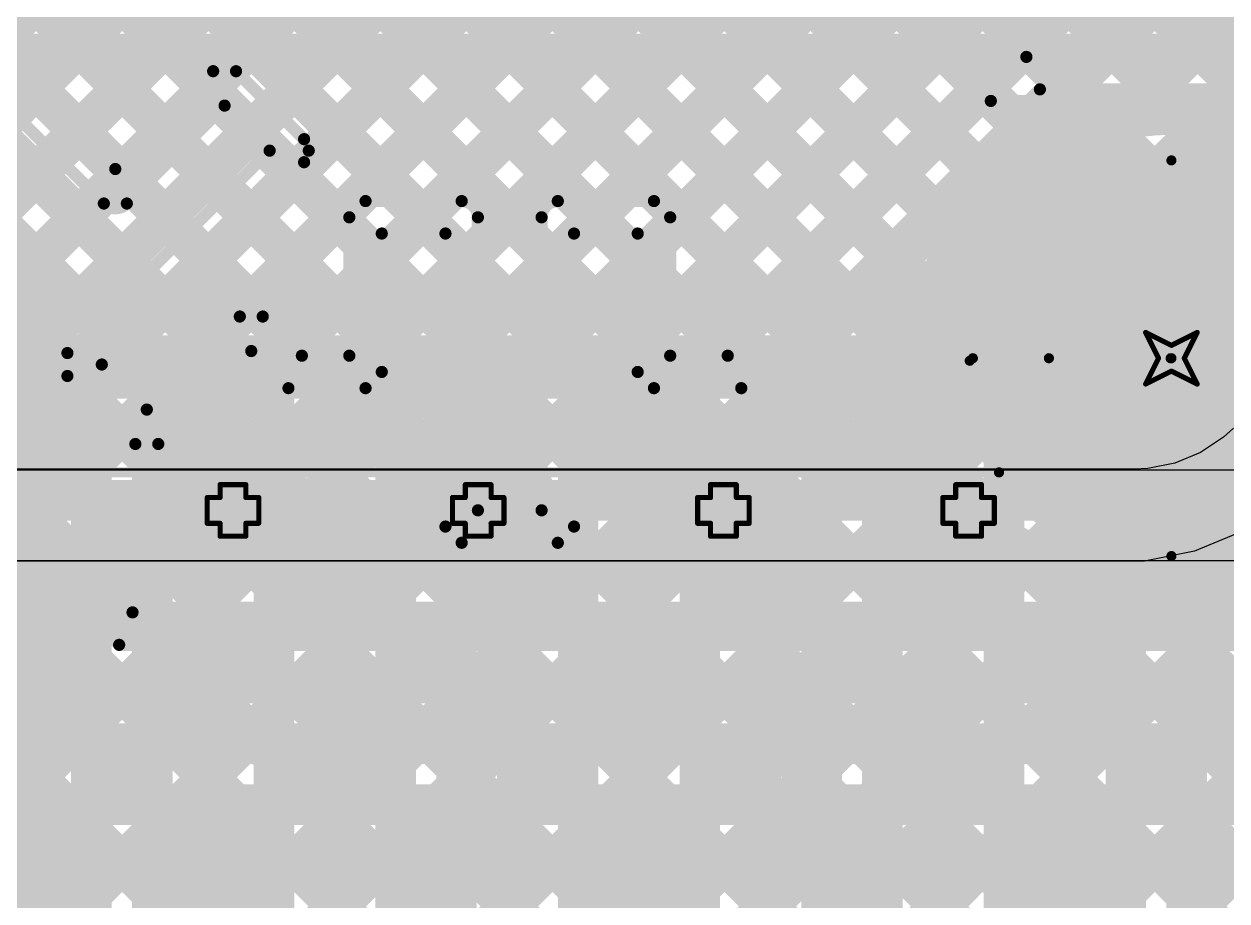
# Model space of a CAD drawing. Header units: millimetres. Extents: x 13 to 259, y -2 to 326.
# Drawn here: x 112.74 to 124.6, y 73.45 to 82.09 of the extents above; entities that cross this region are included whole.
import ezdxf

# ---------------------------------------------------------------- set-up
doc = ezdxf.new("R2010")
doc.units = ezdxf.units.MM
for name, color, linetype in [('BottomLayer', 5, 'Continuous'), ('BottomSolder', 6, 'Continuous'), ('ConnectLayer', 7, 'Continuous'), ('DrillDrawing', 1, 'Continuous'), ('Mechanical34', 56, 'Continuous'), ('MidLayer1', 16, 'Continuous'), ('MidLayer2', 76, 'Continuous'), ('MidLayer3', 90, 'Continuous'), ('MidLayer4', 156, 'Continuous'), ('MidLayer5', 130, 'Continuous'), ('MidLayer6', 216, 'Continuous'), ('MultiLayer', 9, 'Continuous'), ('TopLayer', 1, 'Continuous'), ('TopSolder', 216, 'Continuous')]:
    doc.layers.add(name, color=color, linetype=linetype)

# ---------------------------------------------------------------- blocks, each defined once
blk = doc.blocks.new('MTG240_400_158')
at = {"layer": 'BottomLayer', "const_width": 2}
blk.add_lwpolyline([(-0.95, 0, 1), (1.05, 0, 1)], format="xyb", close=True, dxfattribs=at)
at = {"layer": 'BottomSolder', "const_width": 2.102}
blk.add_lwpolyline([(-1.001, 0, 1), (1.101, 0, 1)], format="xyb", close=True, dxfattribs=at)
at = {"layer": 'MidLayer1', "const_width": 2}
blk.add_lwpolyline([(-0.95, 0, 1), (1.05, 0, 1)], format="xyb", close=True, dxfattribs=at)
at = {"layer": 'MidLayer2', "const_width": 2}
blk.add_lwpolyline([(-0.95, 0, 1), (1.05, 0, 1)], format="xyb", close=True, dxfattribs=at)
at = {"layer": 'MidLayer3', "const_width": 2}
blk.add_lwpolyline([(-0.95, 0, 1), (1.05, 0, 1)], format="xyb", close=True, dxfattribs=at)
at = {"layer": 'MidLayer4', "const_width": 2}
blk.add_lwpolyline([(-0.95, 0, 1), (1.05, 0, 1)], format="xyb", close=True, dxfattribs=at)
at = {"layer": 'MidLayer5', "const_width": 2}
blk.add_lwpolyline([(-0.95, 0, 1), (1.05, 0, 1)], format="xyb", close=True, dxfattribs=at)
at = {"layer": 'MidLayer6', "const_width": 2}
blk.add_lwpolyline([(-0.95, 0, 1), (1.05, 0, 1)], format="xyb", close=True, dxfattribs=at)
at = {"layer": 'MultiLayer', "const_width": 2}
blk.add_lwpolyline([(-0.95, 0, 1), (1.05, 0, 1)], format="xyb", close=True, dxfattribs=at)
at = {"layer": 'TopLayer', "const_width": 2}
blk.add_lwpolyline([(-0.95, 0, 1), (1.05, 0, 1)], format="xyb", close=True, dxfattribs=at)
at = {"layer": 'TopSolder', "const_width": 2.102}
blk.add_lwpolyline([(-1.001, 0, 1), (1.101, 0, 1)], format="xyb", close=True, dxfattribs=at)

msp = doc.modelspace()

# ---------------------------------------------------------------- linework, layer by layer
at = {"layer": 'BottomLayer', "const_width": 0.25}
for points in [[(114.671, 77.3, 1), (114.921, 77.3, 1)], [(117.089, 77.3, 1), (117.339, 77.3, 1)], [(119.507, 77.3, 1), (119.757, 77.3, 1)], [(121.925, 77.3, 1), (122.175, 77.3, 1)]]:
    msp.add_lwpolyline(points, format="xyb", close=True, dxfattribs=at)
at = {"layer": 'BottomSolder', "const_width": 0.352}
for points in [[(114.62, 77.3, 1), (114.971, 77.3, 1)], [(117.038, 77.3, 1), (117.39, 77.3, 1)], [(119.456, 77.3, 1), (119.808, 77.3, 1)], [(121.874, 77.3, 1), (122.226, 77.3, 1)]]:
    msp.add_lwpolyline(points, format="xyb", close=True, dxfattribs=at)
at = {"layer": 'ConnectLayer'}
for p, q in [((101.875, 77.7), (125.181, 77.7)), ((124.738, 77.089), (124.276, 76.898)), ((124.276, 76.898), (123.785, 76.8)), ((123.785, 76.8), (101.875, 76.8))]:
    msp.add_line(p, q, dxfattribs=at)
at = {"layer": 'ConnectLayer', "const_width": 0.4}
for points in [[(101.934, 102.561), (123.386, 81.109)], [(101.934, 102.561), (123.386, 81.109)], [(101.554, 102.092), (122.796, 80.85)], [(101.554, 102.092), (122.796, 80.85)], [(110.114, 77.869), (132.063, 99.819)], [(110.114, 77.869), (132.063, 99.819)], [(103.93, 98.868), (122.325, 80.473)], [(103.93, 98.868), (122.325, 80.473)], [(112.967, 77.329), (131.802, 96.164)], [(112.967, 77.329), (131.802, 96.164)], [(110.953, 96.088), (133.338, 73.702)], [(110.953, 96.088), (133.338, 73.702)], [(108.082, 77.535), (126.335, 95.788)], [(108.082, 77.535), (126.335, 95.788)], [(102.639, 71.243), (126.456, 95.061)], [(102.639, 71.243), (126.456, 95.061)], [(106.815, 95.135), (121.961, 79.988)], [(106.815, 95.135), (121.961, 79.988)], [(101.822, 95.037), (119.179, 77.679)], [(101.822, 95.037), (119.179, 77.679)], [(103.608, 94.947), (121.526, 77.03)], [(103.608, 94.947), (121.526, 77.03)], [(101.185, 94.825), (124.005, 72.005)], [(101.185, 94.825), (124.005, 72.005)], [(103.096, 94.61), (119.865, 77.842)], [(103.096, 94.61), (119.865, 77.842)], [(104.763, 94.641), (121.661, 77.743)], [(104.763, 94.641), (121.661, 77.743)], [(102.069, 93.093), (117.274, 77.887)], [(102.069, 93.093), (117.274, 77.887)], [(108.372, 92.729), (121.719, 79.382)], [(108.372, 92.729), (121.719, 79.382)], [(107.889, 92.363), (121.656, 78.597)], [(107.889, 92.363), (121.656, 78.597)], [(102.196, 92.117), (116.708, 77.604)], [(102.196, 92.117), (116.708, 77.604)], [(117.614, 77.733), (132.076, 92.195)], [(117.614, 77.733), (132.076, 92.195)], [(110.532, 77.44), (125.066, 91.974)], [(110.532, 77.44), (125.066, 91.974)], [(102.038, 91.426), (121.58, 71.885)], [(102.038, 91.426), (121.58, 71.885)], [(101.737, 90.878), (114.729, 77.886)], [(101.737, 90.878), (114.729, 77.886)], [(101.325, 90.443), (114.248, 77.519)], [(101.325, 90.443), (114.248, 77.519)], [(100.802, 90.116), (119.204, 71.714)], [(100.802, 90.116), (119.204, 71.714)], [(108.479, 71.993), (125.012, 88.525)], [(108.479, 71.993), (125.012, 88.525)], [(115.125, 77.79), (125.457, 88.122)], [(115.125, 77.79), (125.457, 88.122)], [(98.187, 87.64), (113.139, 72.689)], [(98.187, 87.64), (113.139, 72.689)], [(103.585, 69.644), (121.192, 87.251)], [(103.585, 69.644), (121.192, 87.251)], [(113.306, 79.365), (121.192, 87.251)], [(115.003, 79.365), (122.698, 87.06)], [(115.852, 79.365), (123.547, 87.06)], [(116.7, 79.365), (124.395, 87.06)], [(112.625, 77.836), (121.752, 86.962)], [(112.625, 77.836), (121.752, 86.962)], [(114.155, 79.365), (121.752, 86.962)], [(101.57, 86.803), (116.888, 71.485)], [(101.57, 86.803), (116.888, 71.485)], [(106.666, 85.95), (113.251, 79.365)], [(107.514, 85.95), (114.099, 79.365)], [(108.363, 85.95), (114.948, 79.365)], [(109.211, 85.95), (115.796, 79.365)], [(109.912, 79.365), (116.497, 85.95)], [(110.06, 85.95), (116.645, 79.365)], [(110.761, 79.365), (117.346, 85.95)], [(110.908, 85.95), (117.493, 79.365)], [(111.609, 79.365), (118.194, 85.95)], [(111.757, 85.95), (118.342, 79.365)], [(112.458, 79.365), (119.043, 85.95)], [(112.605, 85.95), (119.19, 79.365)], [(113.454, 85.95), (120.039, 79.365)], [(114.302, 85.95), (120.887, 79.365)], [(115.151, 85.95), (121.719, 79.382)], [(115.999, 85.95), (121.961, 79.988)], [(116.848, 85.95), (122.325, 80.473)], [(117.696, 85.95), (122.796, 80.85)], [(118.545, 85.95), (123.386, 81.109)], [(117.71, 76.98), (125.148, 84.418)], [(117.71, 76.98), (125.148, 84.418)], [(119.434, 77.856), (125.937, 84.359)], [(119.434, 77.856), (125.937, 84.359)], [(115.376, 77.192), (121.913, 83.729)], [(115.376, 77.192), (121.913, 83.729)], [(117.549, 79.365), (121.913, 83.729)], [(120.341, 71.127), (132.928, 83.713)], [(120.341, 71.127), (132.928, 83.713)], [(122.967, 83.225), (125.413, 80.779)], [(122.967, 83.225), (125.413, 80.779)], [(108.285, 69.253), (122.115, 83.083)], [(108.285, 69.253), (122.115, 83.083)], [(118.397, 79.365), (122.115, 83.083)], [(119.246, 79.365), (122.891, 83.01)], [(120.094, 79.365), (123.739, 83.01)], [(120.943, 79.365), (124.588, 83.01)], [(122.375, 82.969), (124.142, 81.201)], [(122.375, 82.969), (124.142, 81.201)], [(122.375, 82.969), (124.142, 81.201)], [(123.182, 83.01), (125.413, 80.779)], [(124.031, 83.01), (127.676, 79.365)], [(123.584, 81.157), (124.986, 82.56)], [(123.584, 81.157), (124.986, 82.56)], [(123.584, 81.157), (124.986, 82.56)], [(124.445, 81.17), (125.336, 82.061)], [(124.445, 81.17), (125.336, 82.061)], [(124.445, 81.17), (125.336, 82.061)], [(97.83, 81.8), (125.241, 81.8)], [(99.636, 68.24), (113.196, 81.8)], [(100.484, 68.24), (114.044, 81.8)], [(101.333, 68.24), (114.893, 81.8)], [(102.181, 68.24), (115.741, 81.8)], [(103.03, 68.24), (116.59, 81.8)], [(103.878, 68.24), (117.438, 81.8)], [(104.027, 81.8), (117.587, 68.24)], [(104.727, 68.24), (118.287, 81.8)], [(104.876, 81.8), (118.436, 68.24)], [(105.575, 68.24), (119.135, 81.8)], [(105.724, 81.8), (119.284, 68.24)], [(106.424, 68.24), (119.984, 81.8)], [(106.573, 81.8), (120.133, 68.24)], [(107.272, 68.24), (120.832, 81.8)], [(107.421, 81.8), (120.981, 68.24)], [(108.121, 68.24), (121.681, 81.8)], [(108.27, 81.8), (121.83, 68.24)], [(108.969, 68.24), (122.529, 81.8)], [(109.119, 81.8), (122.679, 68.24)], [(109.818, 68.24), (123.378, 81.8)], [(109.967, 81.8), (123.527, 68.24)], [(110.666, 68.24), (124.226, 81.8)], [(110.816, 81.8), (124.376, 68.24)], [(111.515, 68.24), (125.075, 81.8)], [(111.664, 81.8), (125.224, 68.24)], [(112.513, 81.8), (126.073, 68.24)], [(113.361, 81.8), (126.921, 68.24)], [(114.21, 81.8), (127.77, 68.24)], [(115.058, 81.8), (128.618, 68.24)], [(115.907, 81.8), (129.467, 68.24)], [(116.755, 81.8), (130.315, 68.24)], [(117.604, 81.8), (131.164, 68.24)], [(118.452, 81.8), (132.012, 68.24)], [(119.301, 81.8), (132.861, 68.24)], [(120.149, 81.8), (133.709, 68.24)], [(120.998, 81.8), (134.558, 68.24)], [(121.846, 81.8), (135.406, 68.24)], [(122.695, 81.8), (136.255, 68.24)], [(123.543, 81.8), (137.103, 68.24)], [(124.392, 81.8), (137.952, 68.24)], [(122.121, 72.058), (131.754, 81.691)], [(122.121, 72.058), (131.754, 81.691)], [(112.363, 68.24), (125.582, 81.459)], [(113.212, 68.24), (126.006, 81.034)], [(122.606, 71.694), (131.819, 80.908)], [(122.606, 71.694), (131.819, 80.908)], [(114.061, 68.24), (126.431, 80.61)], [(114.909, 68.24), (126.855, 80.186)], [(115.758, 68.24), (127.279, 79.762)], [(102.136, 79.365), (121.714, 79.365)], [(116.606, 68.24), (127.703, 79.337)], [(120.094, 77.667), (121.693, 79.266)], [(120.094, 77.667), (121.693, 79.266)], [(68.291, 78.825), (131.636, 78.825)], [(112.8, 68.24), (112.8, 78.825)], [(113.4, 68.24), (113.4, 78.825)], [(114, 68.24), (114, 78.825)], [(114.6, 68.24), (114.6, 78.825)], [(115.2, 68.24), (115.2, 78.825)], [(115.8, 68.24), (115.8, 78.825)], [(116.4, 68.24), (116.4, 78.825)], [(117, 68.24), (117, 78.825)], [(117.455, 68.24), (128.128, 78.913)], [(117.6, 68.24), (117.6, 78.825)], [(118.2, 68.24), (118.2, 78.825)], [(118.8, 68.24), (118.8, 78.825)], [(119.4, 68.24), (119.4, 78.825)], [(120, 68.24), (120, 78.825)], [(120.6, 68.24), (120.6, 78.825)], [(121.2, 68.24), (121.2, 78.825)], [(121.8, 68.24), (121.8, 78.825)], [(122.4, 68.24), (122.4, 78.825)], [(123, 68.24), (123, 78.825)], [(123.6, 68.24), (123.6, 78.825)], [(124.2, 68.24), (124.2, 78.825)], [(68.258, 78.6), (131.669, 78.6)], [(118.303, 68.24), (128.552, 78.489)], [(115.184, 71.91), (121.68, 78.405)], [(115.184, 71.91), (121.68, 78.405)], [(68.24, 78), (133.144, 78)], [(119.152, 68.24), (128.976, 78.064)], [(114.158, 72.58), (119.076, 77.498)], [(114.158, 72.58), (119.076, 77.498)], [(120.174, 77.533), (125.968, 71.739)], [(120.174, 77.533), (125.968, 71.739)], [(68.24, 77.4), (132.919, 77.4)], [(115.532, 71.409), (121.461, 77.338)], [(115.532, 71.409), (121.461, 77.338)], [(117.801, 77.361), (123.642, 71.519)], [(117.801, 77.361), (123.642, 71.519)], [(115.382, 77.234), (121.433, 71.183)], [(115.382, 77.234), (121.433, 71.183)], [(110.487, 77.037), (118.073, 69.452)], [(110.487, 77.037), (118.073, 69.452)], [(112.942, 77.128), (120.445, 69.625)], [(112.942, 77.128), (120.445, 69.625)], [(109.22, 71.885), (114.306, 76.971)], [(109.22, 71.885), (114.306, 76.971)], [(122.493, 76.911), (128.162, 71.242)], [(122.493, 76.911), (128.162, 71.242)], [(68.24, 76.8), (140.62, 76.8)], [(112.335, 72.454), (116.78, 76.9)], [(112.335, 72.454), (116.78, 76.9)], [(113.432, 72.703), (117.534, 76.804)], [(113.432, 72.703), (117.534, 76.804)], [(114.729, 72.302), (119.265, 76.838)], [(114.729, 72.302), (119.265, 76.838)], [(115.754, 70.782), (121.759, 76.787)], [(115.754, 70.782), (121.759, 76.787)], [(117.518, 76.795), (122.319, 71.993)], [(117.518, 76.795), (122.319, 71.993)], [(117.816, 71.995), (122.66, 76.84)], [(117.816, 71.995), (122.66, 76.84)], [(120.011, 76.848), (127.214, 69.644)], [(120.011, 76.848), (127.214, 69.644)], [(109.368, 71.184), (114.904, 76.72)], [(109.368, 71.184), (114.904, 76.72)], [(109.966, 76.71), (114.067, 72.608)], [(109.966, 76.71), (114.067, 72.608)], [(112.499, 76.723), (117.229, 71.992)], [(112.499, 76.723), (117.229, 71.992)], [(115.015, 76.752), (119.706, 72.061)], [(115.015, 76.752), (119.706, 72.061)], [(121.78, 76.776), (126.491, 72.064)], [(121.78, 76.776), (126.491, 72.064)], [(120.236, 71.869), (124.93, 76.564)], [(120.236, 71.869), (124.93, 76.564)], [(118.161, 71.492), (123.216, 76.547)], [(118.161, 71.492), (123.216, 76.547)], [(124.632, 76.469), (129.181, 71.92)], [(124.632, 76.469), (129.181, 71.92)], [(119.536, 72.019), (123.918, 76.401)], [(119.536, 72.019), (123.918, 76.401)], [(123.847, 76.406), (128.349, 71.903)], [(123.847, 76.406), (128.349, 71.903)], [(68.24, 76.2), (141.725, 76.2)], [(68.24, 75.6), (134.473, 75.6)], [(68.24, 75), (134.352, 75)], [(68.24, 74.4), (134.614, 74.4)], [(68.24, 73.8), (143.286, 73.8)]]:
    msp.add_lwpolyline(points, dxfattribs=at)
at = {"layer": 'ConnectLayer'}
for points, const_width in [([(113.096, 81.8, 1), (113.296, 81.8, 1)], 0.2), ([(113.261, 81.8, 1), (113.461, 81.8, 1)], 0.2), ([(113.944, 81.8, 1), (114.144, 81.8, 1)], 0.2), ([(114.11, 81.8, 1), (114.31, 81.8, 1)], 0.2), ([(114.793, 81.8, 1), (114.993, 81.8, 1)], 0.2), ([(114.958, 81.8, 1), (115.158, 81.8, 1)], 0.2), ([(115.641, 81.8, 1), (115.841, 81.8, 1)], 0.2), ([(115.807, 81.8, 1), (116.007, 81.8, 1)], 0.2), ([(116.49, 81.8, 1), (116.69, 81.8, 1)], 0.2), ([(116.655, 81.8, 1), (116.855, 81.8, 1)], 0.2), ([(117.338, 81.8, 1), (117.538, 81.8, 1)], 0.2), ([(117.504, 81.8, 1), (117.704, 81.8, 1)], 0.2), ([(118.187, 81.8, 1), (118.387, 81.8, 1)], 0.2), ([(118.352, 81.8, 1), (118.552, 81.8, 1)], 0.2), ([(119.035, 81.8, 1), (119.235, 81.8, 1)], 0.2), ([(119.201, 81.8, 1), (119.401, 81.8, 1)], 0.2), ([(119.884, 81.8, 1), (120.084, 81.8, 1)], 0.2), ([(120.049, 81.8, 1), (120.249, 81.8, 1)], 0.2), ([(120.732, 81.8, 1), (120.932, 81.8, 1)], 0.2), ([(120.898, 81.8, 1), (121.098, 81.8, 1)], 0.2), ([(121.581, 81.8, 1), (121.781, 81.8, 1)], 0.2), ([(121.746, 81.8, 1), (121.946, 81.8, 1)], 0.2), ([(122.429, 81.8, 1), (122.629, 81.8, 1)], 0.2), ([(122.595, 81.8, 1), (122.795, 81.8, 1)], 0.2), ([(123.278, 81.8, 1), (123.478, 81.8, 1)], 0.2), ([(123.443, 81.8, 1), (123.643, 81.8, 1)], 0.2), ([(124.126, 81.8, 1), (124.326, 81.8, 1)], 0.2), ([(124.292, 81.8, 1), (124.492, 81.8, 1)], 0.2), ([(124.042, 81.201, 1), (124.242, 81.201, 1)], 0.2), ([(124.042, 81.201, 1), (124.242, 81.201, 1)], 0.2), ([(124.042, 81.201, 1), (124.242, 81.201, 1)], 0.2), ([(123.286, 81.109, 1), (123.486, 81.109, 1)], 0.2), ([(123.286, 81.109, 1), (123.486, 81.109, 1)], 0.2), ([(123.286, 81.109, 1), (123.486, 81.109, 1)], 0.2), ([(123.484, 81.157, 1), (123.684, 81.157, 1)], 0.2), ([(123.484, 81.157, 1), (123.684, 81.157, 1)], 0.2), ([(123.484, 81.157, 1), (123.684, 81.157, 1)], 0.2), ([(124.345, 81.17, 1), (124.545, 81.17, 1)], 0.2), ([(124.345, 81.17, 1), (124.545, 81.17, 1)], 0.2), ([(124.345, 81.17, 1), (124.545, 81.17, 1)], 0.2), ([(122.696, 80.85, 1), (122.896, 80.85, 1)], 0.2), ([(122.696, 80.85, 1), (122.896, 80.85, 1)], 0.2), ([(122.696, 80.85, 1), (122.896, 80.85, 1)], 0.2), ([(122.225, 80.473, 1), (122.425, 80.473, 1)], 0.2), ([(122.225, 80.473, 1), (122.425, 80.473, 1)], 0.2), ([(122.225, 80.473, 1), (122.425, 80.473, 1)], 0.2), ([(121.861, 79.988, 1), (122.061, 79.988, 1)], 0.2), ([(121.861, 79.988, 1), (122.061, 79.988, 1)], 0.2), ([(121.861, 79.988, 1), (122.061, 79.988, 1)], 0.2), ([(113.151, 79.365, 1), (113.351, 79.365, 1)], 0.2), ([(113.206, 79.365, 1), (113.406, 79.365, 1)], 0.2), ([(113.999, 79.365, 1), (114.199, 79.365, 1)], 0.2), ([(114.055, 79.365, 1), (114.255, 79.365, 1)], 0.2), ([(114.848, 79.365, 1), (115.048, 79.365, 1)], 0.2), ([(114.903, 79.365, 1), (115.103, 79.365, 1)], 0.2), ([(115.696, 79.365, 1), (115.896, 79.365, 1)], 0.2), ([(115.752, 79.365, 1), (115.952, 79.365, 1)], 0.2), ([(116.545, 79.365, 1), (116.745, 79.365, 1)], 0.2), ([(116.6, 79.365, 1), (116.8, 79.365, 1)], 0.2), ([(117.393, 79.365, 1), (117.593, 79.365, 1)], 0.2), ([(117.449, 79.365, 1), (117.649, 79.365, 1)], 0.2), ([(118.242, 79.365, 1), (118.442, 79.365, 1)], 0.2), ([(118.297, 79.365, 1), (118.497, 79.365, 1)], 0.2), ([(119.09, 79.365, 1), (119.29, 79.365, 1)], 0.2), ([(119.146, 79.365, 1), (119.346, 79.365, 1)], 0.2), ([(119.939, 79.365, 1), (120.139, 79.365, 1)], 0.2), ([(119.994, 79.365, 1), (120.194, 79.365, 1)], 0.2), ([(120.787, 79.365, 1), (120.987, 79.365, 1)], 0.2), ([(120.843, 79.365, 1), (121.043, 79.365, 1)], 0.2), ([(121.614, 79.365, 1), (121.814, 79.365, 1)], 0.2), ([(121.614, 79.365, 1), (121.814, 79.365, 1)], 0.2), ([(121.619, 79.382, 1), (121.819, 79.382, 1)], 0.2), ([(121.619, 79.382, 1), (121.819, 79.382, 1)], 0.2), ([(121.619, 79.382, 1), (121.819, 79.382, 1)], 0.2), ([(121.593, 79.266, 1), (121.793, 79.266, 1)], 0.2), ([(121.593, 79.266, 1), (121.793, 79.266, 1)], 0.2), ([(112.7, 78.825, 1), (112.9, 78.825, 1)], 0.2), ([(113.3, 78.825, 1), (113.5, 78.825, 1)], 0.2), ([(113.9, 78.825, 1), (114.1, 78.825, 1)], 0.2), ([(114.5, 78.825, 1), (114.7, 78.825, 1)], 0.2), ([(115.1, 78.825, 1), (115.3, 78.825, 1)], 0.2), ([(115.7, 78.825, 1), (115.9, 78.825, 1)], 0.2), ([(116.3, 78.825, 1), (116.5, 78.825, 1)], 0.2), ([(116.9, 78.825, 1), (117.1, 78.825, 1)], 0.2), ([(117.5, 78.825, 1), (117.7, 78.825, 1)], 0.2), ([(118.1, 78.825, 1), (118.3, 78.825, 1)], 0.2), ([(118.7, 78.825, 1), (118.9, 78.825, 1)], 0.2), ([(119.3, 78.825, 1), (119.5, 78.825, 1)], 0.2), ([(119.9, 78.825, 1), (120.1, 78.825, 1)], 0.2), ([(120.5, 78.825, 1), (120.7, 78.825, 1)], 0.2), ([(121.1, 78.825, 1), (121.3, 78.825, 1)], 0.2), ([(121.7, 78.825, 1), (121.9, 78.825, 1)], 0.2), ([(122.3, 78.825, 1), (122.5, 78.825, 1)], 0.2), ([(122.9, 78.825, 1), (123.1, 78.825, 1)], 0.2), ([(123.5, 78.825, 1), (123.7, 78.825, 1)], 0.2), ([(124.1, 78.825, 1), (124.3, 78.825, 1)], 0.2), ([(121.556, 78.597, 1), (121.756, 78.597, 1)], 0.2), ([(121.556, 78.597, 1), (121.756, 78.597, 1)], 0.2), ([(121.58, 78.405, 1), (121.78, 78.405, 1)], 0.2), ([(121.58, 78.405, 1), (121.78, 78.405, 1)], 0.2), ([(112.967, 77.3, 1), (111.787, 77.3, 1)], 0.4), ([(112.967, 77.3, 1), (111.787, 77.3, 1)], 0.4), ([(115.386, 77.3, 1), (114.206, 77.3, 1)], 0.4), ([(115.386, 77.3, 1), (114.206, 77.3, 1)], 0.4), ([(114.629, 77.886, 1), (114.829, 77.886, 1)], 0.2), ([(114.629, 77.886, 1), (114.829, 77.886, 1)], 0.2), ([(117.804, 77.3, 1), (116.624, 77.3, 1)], 0.4), ([(117.804, 77.3, 1), (116.624, 77.3, 1)], 0.4), ([(117.174, 77.887, 1), (117.374, 77.887, 1)], 0.2), ([(117.174, 77.887, 1), (117.374, 77.887, 1)], 0.2), ([(120.222, 77.3, 1), (119.042, 77.3, 1)], 0.4), ([(120.222, 77.3, 1), (119.042, 77.3, 1)], 0.4), ([(119.334, 77.856, 1), (119.534, 77.856, 1)], 0.2), ([(119.334, 77.856, 1), (119.534, 77.856, 1)], 0.2), ([(112.525, 77.836, 1), (112.725, 77.836, 1)], 0.2), ([(112.525, 77.836, 1), (112.725, 77.836, 1)], 0.2), ([(115.025, 77.79, 1), (115.225, 77.79, 1)], 0.2), ([(115.025, 77.79, 1), (115.225, 77.79, 1)], 0.2), ([(119.765, 77.842, 1), (119.965, 77.842, 1)], 0.2), ([(119.765, 77.842, 1), (119.965, 77.842, 1)], 0.2), ([(121.561, 77.743, 1), (121.761, 77.743, 1)], 0.2), ([(121.561, 77.743, 1), (121.761, 77.743, 1)], 0.2), ([(121.742, 77.852, 1), (121.942, 77.852, 1)], 0.2), ([(121.742, 77.852, 1), (121.942, 77.852, 1)], 0.2), ([(121.742, 77.852, 1), (121.942, 77.852, 1)], 0.2), ([(121.742, 77.852, 1), (121.942, 77.852, 1)], 0.2), ([(117.514, 77.733, 1), (117.714, 77.733, 1)], 0.2), ([(117.514, 77.733, 1), (117.714, 77.733, 1)], 0.2), ([(119.079, 77.679, 1), (119.279, 77.679, 1)], 0.2), ([(119.079, 77.679, 1), (119.279, 77.679, 1)], 0.2), ([(119.994, 77.667, 1), (120.194, 77.667, 1)], 0.2), ([(119.994, 77.667, 1), (120.194, 77.667, 1)], 0.2), ([(114.148, 77.519, 1), (114.348, 77.519, 1)], 0.2), ([(114.148, 77.519, 1), (114.348, 77.519, 1)], 0.2), ([(116.608, 77.604, 1), (116.808, 77.604, 1)], 0.2), ([(116.608, 77.604, 1), (116.808, 77.604, 1)], 0.2), ([(118.976, 77.498, 1), (119.176, 77.498, 1)], 0.2), ([(118.976, 77.498, 1), (119.176, 77.498, 1)], 0.2), ([(120.074, 77.533, 1), (120.274, 77.533, 1)], 0.2), ([(120.074, 77.533, 1), (120.274, 77.533, 1)], 0.2), ([(112.867, 77.329, 1), (113.067, 77.329, 1)], 0.2), ([(112.867, 77.329, 1), (113.067, 77.329, 1)], 0.2), ([(112.867, 77.3, 1), (113.067, 77.3, 1)], 0.2), ([(112.867, 77.3, 1), (113.067, 77.3, 1)], 0.2), ([(114.106, 77.3, 1), (114.306, 77.3, 1)], 0.2), ([(114.106, 77.3, 1), (114.306, 77.3, 1)], 0.2), ([(115.286, 77.3, 1), (115.486, 77.3, 1)], 0.2), ([(115.286, 77.3, 1), (115.486, 77.3, 1)], 0.2), ([(116.524, 77.3, 1), (116.724, 77.3, 1)], 0.2), ([(116.524, 77.3, 1), (116.724, 77.3, 1)], 0.2), ([(117.701, 77.361, 1), (117.901, 77.361, 1)], 0.2), ([(117.701, 77.361, 1), (117.901, 77.361, 1)], 0.2), ([(117.704, 77.3, 1), (117.904, 77.3, 1)], 0.2), ([(117.704, 77.3, 1), (117.904, 77.3, 1)], 0.2), ([(118.942, 77.3, 1), (119.142, 77.3, 1)], 0.2), ([(118.942, 77.3, 1), (119.142, 77.3, 1)], 0.2), ([(120.122, 77.3, 1), (120.322, 77.3, 1)], 0.2), ([(120.122, 77.3, 1), (120.322, 77.3, 1)], 0.2), ([(121.361, 77.338, 1), (121.561, 77.338, 1)], 0.2), ([(121.361, 77.338, 1), (121.561, 77.338, 1)], 0.2), ([(115.276, 77.192, 1), (115.476, 77.192, 1)], 0.2), ([(115.276, 77.192, 1), (115.476, 77.192, 1)], 0.2), ([(115.282, 77.234, 1), (115.482, 77.234, 1)], 0.2), ([(115.282, 77.234, 1), (115.482, 77.234, 1)], 0.2), ([(112.842, 77.128, 1), (113.042, 77.128, 1)], 0.2), ([(112.842, 77.128, 1), (113.042, 77.128, 1)], 0.2), ([(121.426, 77.03, 1), (121.626, 77.03, 1)], 0.2), ([(121.426, 77.03, 1), (121.626, 77.03, 1)], 0.2), ([(114.206, 76.971, 1), (114.406, 76.971, 1)], 0.2), ([(114.206, 76.971, 1), (114.406, 76.971, 1)], 0.2), ([(117.61, 76.98, 1), (117.81, 76.98, 1)], 0.2), ([(117.61, 76.98, 1), (117.81, 76.98, 1)], 0.2), ([(122.393, 76.911, 1), (122.593, 76.911, 1)], 0.2), ([(122.393, 76.911, 1), (122.593, 76.911, 1)], 0.2), ([(122.422, 76.946, 1), (122.622, 76.946, 1)], 0.2), ([(122.422, 76.946, 1), (122.622, 76.946, 1)], 0.2), ([(122.422, 76.946, 1), (122.622, 76.946, 1)], 0.2), ([(122.422, 76.946, 1), (122.622, 76.946, 1)], 0.2), ([(116.68, 76.9, 1), (116.88, 76.9, 1)], 0.2), ([(116.68, 76.9, 1), (116.88, 76.9, 1)], 0.2), ([(117.418, 76.795, 1), (117.618, 76.795, 1)], 0.2), ([(117.418, 76.795, 1), (117.618, 76.795, 1)], 0.2), ([(117.434, 76.804, 1), (117.634, 76.804, 1)], 0.2), ([(117.434, 76.804, 1), (117.634, 76.804, 1)], 0.2), ([(119.165, 76.838, 1), (119.365, 76.838, 1)], 0.2), ([(119.165, 76.838, 1), (119.365, 76.838, 1)], 0.2), ([(119.911, 76.848, 1), (120.111, 76.848, 1)], 0.2), ([(119.911, 76.848, 1), (120.111, 76.848, 1)], 0.2), ([(121.659, 76.787, 1), (121.859, 76.787, 1)], 0.2), ([(121.659, 76.787, 1), (121.859, 76.787, 1)], 0.2), ([(122.56, 76.84, 1), (122.76, 76.84, 1)], 0.2), ([(122.56, 76.84, 1), (122.76, 76.84, 1)], 0.2), ([(114.804, 76.72, 1), (115.004, 76.72, 1)], 0.2), ([(114.804, 76.72, 1), (115.004, 76.72, 1)], 0.2), ([(114.915, 76.752, 1), (115.115, 76.752, 1)], 0.2), ([(114.915, 76.752, 1), (115.115, 76.752, 1)], 0.2), ([(121.68, 76.776, 1), (121.88, 76.776, 1)], 0.2), ([(121.68, 76.776, 1), (121.88, 76.776, 1)], 0.2), ([(123.116, 76.547, 1), (123.316, 76.547, 1)], 0.2), ([(123.116, 76.547, 1), (123.316, 76.547, 1)], 0.2), ([(124.532, 76.469, 1), (124.732, 76.469, 1)], 0.2), ([(124.532, 76.469, 1), (124.732, 76.469, 1)], 0.2), ([(123.747, 76.406, 1), (123.947, 76.406, 1)], 0.2), ([(123.747, 76.406, 1), (123.947, 76.406, 1)], 0.2), ([(123.818, 76.401, 1), (124.018, 76.401, 1)], 0.2), ([(123.818, 76.401, 1), (124.018, 76.401, 1)], 0.2)]:
    msp.add_lwpolyline(points, format="xyb", close=True, dxfattribs=dict(at, const_width=const_width))
at = {"layer": 'ConnectLayer', "const_width": 0.4}
for points in [[(121.842, 77.852, -1.226484), (126.453, 78.8)], [(121.842, 77.852, -1.226484), (126.453, 78.8)], [(121.714, 79.365, -0.786938), (126.386, 79.365)], [(126.453, 78.8, -0.633971), (122.522, 76.946)], [(126.453, 78.8, -0.633971), (122.522, 76.946)], [(122.522, 76.946, -1.332243), (121.842, 77.852)], [(122.522, 76.946, -1.332243), (121.842, 77.852)]]:
    msp.add_lwpolyline(points, format="xyb", dxfattribs=at)
at = {"layer": 'DrillDrawing', "const_width": 0.0508}
for points in [[(123.796, 79.054), (124.05, 78.927)], [(123.796, 79.054), (123.923, 78.8)], [(124.05, 78.927), (124.304, 79.054)], [(124.177, 78.8), (124.304, 79.054)], [(123.796, 78.546), (123.923, 78.8)], [(124.177, 78.8), (124.304, 78.546)], [(123.796, 78.546), (124.05, 78.673)], [(124.05, 78.673), (124.304, 78.546)], [(114.669, 77.427), (114.669, 77.554)], [(114.669, 77.554), (114.923, 77.554)], [(114.923, 77.427), (114.923, 77.554)], [(117.087, 77.427), (117.087, 77.554)], [(117.087, 77.554), (117.341, 77.554)], [(117.341, 77.427), (117.341, 77.554)], [(119.505, 77.427), (119.505, 77.554)], [(119.505, 77.554), (119.759, 77.554)], [(119.759, 77.427), (119.759, 77.554)], [(121.923, 77.427), (121.923, 77.554)], [(121.923, 77.554), (122.177, 77.554)], [(122.177, 77.427), (122.177, 77.554)], [(114.542, 77.173), (114.542, 77.427)], [(114.542, 77.427), (114.669, 77.427)], [(114.923, 77.427), (115.05, 77.427)], [(115.05, 77.173), (115.05, 77.427)], [(116.96, 77.173), (116.96, 77.427)], [(116.96, 77.427), (117.087, 77.427)], [(117.341, 77.427), (117.468, 77.427)], [(117.468, 77.173), (117.468, 77.427)], [(119.378, 77.173), (119.378, 77.427)], [(119.378, 77.427), (119.505, 77.427)], [(119.759, 77.427), (119.886, 77.427)], [(119.886, 77.173), (119.886, 77.427)], [(121.796, 77.173), (121.796, 77.427)], [(121.796, 77.427), (121.923, 77.427)], [(122.177, 77.427), (122.304, 77.427)], [(122.304, 77.173), (122.304, 77.427)], [(114.542, 77.173), (114.669, 77.173)], [(114.669, 77.046), (114.669, 77.173)], [(114.923, 77.173), (115.05, 77.173)], [(114.923, 77.046), (114.923, 77.173)], [(116.96, 77.173), (117.087, 77.173)], [(117.087, 77.046), (117.087, 77.173)], [(117.341, 77.173), (117.468, 77.173)], [(117.341, 77.046), (117.341, 77.173)], [(119.378, 77.173), (119.505, 77.173)], [(119.505, 77.046), (119.505, 77.173)], [(119.759, 77.173), (119.886, 77.173)], [(119.759, 77.046), (119.759, 77.173)], [(121.796, 77.173), (121.923, 77.173)], [(121.923, 77.046), (121.923, 77.173)], [(122.177, 77.173), (122.304, 77.173)], [(122.177, 77.046), (122.177, 77.173)], [(114.669, 77.046), (114.923, 77.046)], [(117.087, 77.046), (117.341, 77.046)], [(119.505, 77.046), (119.759, 77.046)], [(121.923, 77.046), (122.177, 77.046)]]:
    msp.add_lwpolyline(points, dxfattribs=at)
at = {"layer": 'DrillDrawing', "const_width": 0.0254}
for points in [[(123.783, 79.054, 1), (123.809, 79.054, 1)], [(123.783, 79.054, 1), (123.809, 79.054, 1)], [(124.291, 79.054, 1), (124.317, 79.054, 1)], [(124.291, 79.054, 1), (124.317, 79.054, 1)], [(124.037, 78.927, 1), (124.063, 78.927, 1)], [(124.037, 78.927, 1), (124.063, 78.927, 1)], [(123.91, 78.8, 1), (123.936, 78.8, 1)], [(123.91, 78.8, 1), (123.936, 78.8, 1)], [(124.164, 78.8, 1), (124.19, 78.8, 1)], [(124.164, 78.8, 1), (124.19, 78.8, 1)], [(124.037, 78.673, 1), (124.063, 78.673, 1)], [(124.037, 78.673, 1), (124.063, 78.673, 1)], [(123.783, 78.546, 1), (123.809, 78.546, 1)], [(123.783, 78.546, 1), (123.809, 78.546, 1)], [(124.291, 78.546, 1), (124.317, 78.546, 1)], [(124.291, 78.546, 1), (124.317, 78.546, 1)], [(114.656, 77.554, 1), (114.681, 77.554, 1)], [(114.656, 77.554, 1), (114.681, 77.554, 1)], [(114.91, 77.554, 1), (114.935, 77.554, 1)], [(114.91, 77.554, 1), (114.935, 77.554, 1)], [(117.074, 77.554, 1), (117.099, 77.554, 1)], [(117.074, 77.554, 1), (117.099, 77.554, 1)], [(117.328, 77.554, 1), (117.353, 77.554, 1)], [(117.328, 77.554, 1), (117.353, 77.554, 1)], [(119.492, 77.554, 1), (119.518, 77.554, 1)], [(119.492, 77.554, 1), (119.518, 77.554, 1)], [(119.746, 77.554, 1), (119.772, 77.554, 1)], [(119.746, 77.554, 1), (119.772, 77.554, 1)], [(121.91, 77.554, 1), (121.936, 77.554, 1)], [(121.91, 77.554, 1), (121.936, 77.554, 1)], [(122.164, 77.554, 1), (122.19, 77.554, 1)], [(122.164, 77.554, 1), (122.19, 77.554, 1)], [(114.529, 77.427, 1), (114.554, 77.427, 1)], [(114.529, 77.427, 1), (114.554, 77.427, 1)], [(114.656, 77.427, 1), (114.681, 77.427, 1)], [(114.656, 77.427, 1), (114.681, 77.427, 1)], [(114.91, 77.427, 1), (114.935, 77.427, 1)], [(114.91, 77.427, 1), (114.935, 77.427, 1)], [(115.037, 77.427, 1), (115.062, 77.427, 1)], [(115.037, 77.427, 1), (115.062, 77.427, 1)], [(116.947, 77.427, 1), (116.972, 77.427, 1)], [(116.947, 77.427, 1), (116.972, 77.427, 1)], [(117.074, 77.427, 1), (117.099, 77.427, 1)], [(117.074, 77.427, 1), (117.099, 77.427, 1)], [(117.328, 77.427, 1), (117.353, 77.427, 1)], [(117.328, 77.427, 1), (117.353, 77.427, 1)], [(117.455, 77.427, 1), (117.48, 77.427, 1)], [(117.455, 77.427, 1), (117.48, 77.427, 1)], [(119.365, 77.427, 1), (119.391, 77.427, 1)], [(119.365, 77.427, 1), (119.391, 77.427, 1)], [(119.492, 77.427, 1), (119.518, 77.427, 1)], [(119.492, 77.427, 1), (119.518, 77.427, 1)], [(119.746, 77.427, 1), (119.772, 77.427, 1)], [(119.746, 77.427, 1), (119.772, 77.427, 1)], [(119.873, 77.427, 1), (119.899, 77.427, 1)], [(119.873, 77.427, 1), (119.899, 77.427, 1)], [(121.783, 77.427, 1), (121.809, 77.427, 1)], [(121.783, 77.427, 1), (121.809, 77.427, 1)], [(121.91, 77.427, 1), (121.936, 77.427, 1)], [(121.91, 77.427, 1), (121.936, 77.427, 1)], [(122.164, 77.427, 1), (122.19, 77.427, 1)], [(122.164, 77.427, 1), (122.19, 77.427, 1)], [(122.291, 77.427, 1), (122.317, 77.427, 1)], [(122.291, 77.427, 1), (122.317, 77.427, 1)], [(114.529, 77.173, 1), (114.554, 77.173, 1)], [(114.529, 77.173, 1), (114.554, 77.173, 1)], [(114.656, 77.173, 1), (114.681, 77.173, 1)], [(114.656, 77.173, 1), (114.681, 77.173, 1)], [(114.91, 77.173, 1), (114.935, 77.173, 1)], [(114.91, 77.173, 1), (114.935, 77.173, 1)], [(115.037, 77.173, 1), (115.062, 77.173, 1)], [(115.037, 77.173, 1), (115.062, 77.173, 1)], [(116.947, 77.173, 1), (116.972, 77.173, 1)], [(116.947, 77.173, 1), (116.972, 77.173, 1)], [(117.074, 77.173, 1), (117.099, 77.173, 1)], [(117.074, 77.173, 1), (117.099, 77.173, 1)], [(117.328, 77.173, 1), (117.353, 77.173, 1)], [(117.328, 77.173, 1), (117.353, 77.173, 1)], [(117.455, 77.173, 1), (117.48, 77.173, 1)], [(117.455, 77.173, 1), (117.48, 77.173, 1)], [(119.365, 77.173, 1), (119.391, 77.173, 1)], [(119.365, 77.173, 1), (119.391, 77.173, 1)], [(119.492, 77.173, 1), (119.518, 77.173, 1)], [(119.492, 77.173, 1), (119.518, 77.173, 1)], [(119.746, 77.173, 1), (119.772, 77.173, 1)], [(119.746, 77.173, 1), (119.772, 77.173, 1)], [(119.873, 77.173, 1), (119.899, 77.173, 1)], [(119.873, 77.173, 1), (119.899, 77.173, 1)], [(121.783, 77.173, 1), (121.809, 77.173, 1)], [(121.783, 77.173, 1), (121.809, 77.173, 1)], [(121.91, 77.173, 1), (121.936, 77.173, 1)], [(121.91, 77.173, 1), (121.936, 77.173, 1)], [(122.164, 77.173, 1), (122.19, 77.173, 1)], [(122.164, 77.173, 1), (122.19, 77.173, 1)], [(122.291, 77.173, 1), (122.317, 77.173, 1)], [(122.291, 77.173, 1), (122.317, 77.173, 1)], [(114.656, 77.046, 1), (114.681, 77.046, 1)], [(114.656, 77.046, 1), (114.681, 77.046, 1)], [(114.91, 77.046, 1), (114.935, 77.046, 1)], [(114.91, 77.046, 1), (114.935, 77.046, 1)], [(117.074, 77.046, 1), (117.099, 77.046, 1)], [(117.074, 77.046, 1), (117.099, 77.046, 1)], [(117.328, 77.046, 1), (117.353, 77.046, 1)], [(117.328, 77.046, 1), (117.353, 77.046, 1)], [(119.492, 77.046, 1), (119.518, 77.046, 1)], [(119.492, 77.046, 1), (119.518, 77.046, 1)], [(119.746, 77.046, 1), (119.772, 77.046, 1)], [(119.746, 77.046, 1), (119.772, 77.046, 1)], [(121.91, 77.046, 1), (121.936, 77.046, 1)], [(121.91, 77.046, 1), (121.936, 77.046, 1)], [(122.164, 77.046, 1), (122.19, 77.046, 1)], [(122.164, 77.046, 1), (122.19, 77.046, 1)]]:
    msp.add_lwpolyline(points, format="xyb", close=True, dxfattribs=at)
at = {"layer": 'Mechanical34'}
for points, const_width in [([(126.09, 78.775, 1), (122.061, 78.775, 1)], 0.1), ([(124.025, 80.75, 1), (124.075, 80.75, 1)], 0.05), ([(125.242, 78.8, 1), (122.842, 78.8, 1)], 0.1), ([(122.036, 78.775, 1), (122.086, 78.775, 1)], 0.05), ([(122.067, 78.8, 1), (122.117, 78.8, 1)], 0.05), ([(122.817, 78.8, 1), (122.867, 78.8, 1)], 0.05), ([(124.017, 78.8, 1), (124.067, 78.8, 1)], 0.05), ([(124.025, 78.8, 1), (124.075, 78.8, 1)], 0.05), ([(124.025, 78.8, 1), (124.075, 78.8, 1)], 0.05), ([(124.025, 78.8, 1), (124.075, 78.8, 1)], 0.05), ([(122.325, 77.675, 1), (122.375, 77.675, 1)], 0.05), ([(124.025, 76.85, 1), (124.075, 76.85, 1)], 0.05)]:
    msp.add_lwpolyline(points, format="xyb", close=True, dxfattribs=dict(at, const_width=const_width))
at = {"layer": 'Mechanical34', "const_width": 0.1}
for points in [[(124.05, 78.8), (124.05, 80.75)], [(122.092, 78.8), (124.042, 78.8)], [(124.05, 78.8), (125.992, 78.8)], [(124.05, 76.85), (124.05, 78.8)], [(101.55, 77.675), (122.35, 77.675)], [(70.8, 76.8), (124.755, 76.8)]]:
    msp.add_lwpolyline(points, dxfattribs=at)
at = {"layer": 'MidLayer1', "const_width": 0.25}
for points in [[(114.671, 77.3, 1), (114.921, 77.3, 1)], [(117.089, 77.3, 1), (117.339, 77.3, 1)], [(119.507, 77.3, 1), (119.757, 77.3, 1)], [(121.925, 77.3, 1), (122.175, 77.3, 1)]]:
    msp.add_lwpolyline(points, format="xyb", close=True, dxfattribs=at)
at = {"layer": 'MidLayer2', "const_width": 0.12}
for points in [[(109.25, 94.355), (122.269, 81.336)], [(122.269, 81.336), (132.225, 81.336)]]:
    msp.add_lwpolyline(points, dxfattribs=at)
at = {"layer": 'MidLayer2'}
for points, const_width in [([(122.239, 81.336, 1), (122.299, 81.336, 1)], 0.06), ([(122.239, 81.336, 1), (122.299, 81.336, 1)], 0.06), ([(114.671, 77.3, 1), (114.921, 77.3, 1)], 0.25), ([(117.089, 77.3, 1), (117.339, 77.3, 1)], 0.25), ([(119.507, 77.3, 1), (119.757, 77.3, 1)], 0.25), ([(121.925, 77.3, 1), (122.175, 77.3, 1)], 0.25)]:
    msp.add_lwpolyline(points, format="xyb", close=True, dxfattribs=dict(at, const_width=const_width))
at = {"layer": 'MidLayer3', "const_width": 0.25}
for points in [[(114.671, 77.3, 1), (114.921, 77.3, 1)], [(117.089, 77.3, 1), (117.339, 77.3, 1)], [(119.507, 77.3, 1), (119.757, 77.3, 1)], [(121.925, 77.3, 1), (122.175, 77.3, 1)]]:
    msp.add_lwpolyline(points, format="xyb", close=True, dxfattribs=at)
at = {"layer": 'MidLayer4', "const_width": 0.12}
for points in [[(112.075, 82.225), (113.635, 80.665)], [(111.755, 82.092), (113.522, 80.325)], [(119.675, 78.825), (122.62, 81.77)], [(122.62, 81.77), (127.995, 81.77)], [(113.635, 80.665), (114.6, 81.629)], [(114.826, 81.629), (115.497, 80.959)], [(119.808, 78.505), (122.753, 81.45)], [(122.753, 81.45), (128.128, 81.45)], [(113.749, 80.325), (114.713, 81.29)], [(114.713, 81.29), (115.157, 80.846)], [(113.163, 78.851), (115.157, 80.846)], [(113.502, 78.738), (115.497, 80.732)], [(116.103, 80.349), (117.051, 80.349)], [(117.999, 80.349), (118.947, 80.349)], [(109.875, 80.225), (113.805, 76.295)], [(115.943, 78.825), (115.943, 80.189)], [(117.211, 77.301), (117.211, 80.189)], [(117.839, 77.301), (117.839, 80.189)], [(119.107, 78.825), (119.107, 80.189)], [(109.555, 80.092), (113.673, 75.975)], [(116.263, 78.665), (116.263, 80.029)], [(116.263, 80.029), (116.891, 80.029)], [(116.891, 77.141), (116.891, 80.029)], [(118.159, 77.141), (118.159, 80.029)], [(118.159, 80.029), (118.787, 80.029)], [(118.787, 78.665), (118.787, 80.029)], [(113.946, 78.294), (114.863, 79.211)], [(115.089, 79.211), (115.475, 78.825)], [(114.059, 77.955), (114.976, 78.871)], [(114.976, 78.871), (115.343, 78.505)], [(115.475, 78.825), (115.943, 78.825)], [(119.107, 78.825), (119.675, 78.825)], [(113.502, 78.738), (113.946, 78.294)], [(113.163, 78.625), (113.833, 77.955)], [(115.343, 78.505), (116.103, 78.505)], [(118.947, 78.505), (119.808, 78.505)], [(117.211, 77.301), (117.839, 77.301)], [(117.051, 76.981), (117.999, 76.981)], [(113.805, 76.295), (126.838, 76.295)], [(113.673, 75.975), (126.97, 75.975)]]:
    msp.add_lwpolyline(points, dxfattribs=at)
for points in [[(114.6, 81.629, -0.414214), (114.826, 81.629)], [(115.497, 80.959, -0.198912), (115.543, 80.846)], [(115.543, 80.846, -0.198912), (115.497, 80.732)], [(113.749, 80.325, -0.414214), (113.522, 80.325)], [(115.943, 80.189, -0.414214), (116.103, 80.349)], [(117.051, 80.349, -0.414214), (117.211, 80.189)], [(117.839, 80.189, -0.414214), (117.999, 80.349)], [(118.947, 80.349, -0.414214), (119.107, 80.189)], [(114.863, 79.211, -0.414214), (115.089, 79.211)], [(113.163, 78.625, -0.414214), (113.163, 78.851)], [(116.263, 78.665, -0.414214), (116.103, 78.505)], [(118.947, 78.505, -0.414214), (118.787, 78.665)], [(114.059, 77.955, -0.414214), (113.833, 77.955)], [(117.051, 76.981, -0.414214), (116.891, 77.141)], [(118.159, 77.141, -0.414214), (117.999, 76.981)]]:
    msp.add_lwpolyline(points, format="xyb", dxfattribs=at)
at = {"layer": 'MidLayer4'}
for points, const_width in [([(122.59, 81.77, 1), (122.65, 81.77, 1)], 0.06), ([(122.59, 81.77, 1), (122.65, 81.77, 1)], 0.06), ([(114.57, 81.629, 1), (114.63, 81.629, 1)], 0.06), ([(114.57, 81.629, 1), (114.63, 81.629, 1)], 0.06), ([(114.796, 81.629, 1), (114.856, 81.629, 1)], 0.06), ([(114.796, 81.629, 1), (114.856, 81.629, 1)], 0.06), ([(122.723, 81.45, 1), (122.783, 81.45, 1)], 0.06), ([(122.723, 81.45, 1), (122.783, 81.45, 1)], 0.06), ([(114.683, 81.29, 1), (114.743, 81.29, 1)], 0.06), ([(114.683, 81.29, 1), (114.743, 81.29, 1)], 0.06), ([(115.467, 80.959, 1), (115.527, 80.959, 1)], 0.06), ([(115.467, 80.959, 1), (115.527, 80.959, 1)], 0.06), ([(115.127, 80.846, 1), (115.187, 80.846, 1)], 0.06), ([(115.127, 80.846, 1), (115.187, 80.846, 1)], 0.06), ([(115.513, 80.846, 1), (115.573, 80.846, 1)], 0.06), ([(115.513, 80.846, 1), (115.573, 80.846, 1)], 0.06), ([(115.467, 80.732, 1), (115.527, 80.732, 1)], 0.06), ([(115.467, 80.732, 1), (115.527, 80.732, 1)], 0.06), ([(113.605, 80.665, 1), (113.665, 80.665, 1)], 0.06), ([(113.605, 80.665, 1), (113.665, 80.665, 1)], 0.06), ([(113.492, 80.325, 1), (113.552, 80.325, 1)], 0.06), ([(113.492, 80.325, 1), (113.552, 80.325, 1)], 0.06), ([(113.719, 80.325, 1), (113.779, 80.325, 1)], 0.06), ([(113.719, 80.325, 1), (113.779, 80.325, 1)], 0.06), ([(116.073, 80.349, 1), (116.133, 80.349, 1)], 0.06), ([(116.073, 80.349, 1), (116.133, 80.349, 1)], 0.06), ([(117.021, 80.349, 1), (117.081, 80.349, 1)], 0.06), ([(117.021, 80.349, 1), (117.081, 80.349, 1)], 0.06), ([(117.969, 80.349, 1), (118.029, 80.349, 1)], 0.06), ([(117.969, 80.349, 1), (118.029, 80.349, 1)], 0.06), ([(118.917, 80.349, 1), (118.977, 80.349, 1)], 0.06), ([(118.917, 80.349, 1), (118.977, 80.349, 1)], 0.06), ([(115.913, 80.189, 1), (115.973, 80.189, 1)], 0.06), ([(115.913, 80.189, 1), (115.973, 80.189, 1)], 0.06), ([(117.181, 80.189, 1), (117.241, 80.189, 1)], 0.06), ([(117.181, 80.189, 1), (117.241, 80.189, 1)], 0.06), ([(117.809, 80.189, 1), (117.869, 80.189, 1)], 0.06), ([(117.809, 80.189, 1), (117.869, 80.189, 1)], 0.06), ([(119.077, 80.189, 1), (119.137, 80.189, 1)], 0.06), ([(119.077, 80.189, 1), (119.137, 80.189, 1)], 0.06), ([(116.233, 80.029, 1), (116.293, 80.029, 1)], 0.06), ([(116.233, 80.029, 1), (116.293, 80.029, 1)], 0.06), ([(116.861, 80.029, 1), (116.921, 80.029, 1)], 0.06), ([(116.861, 80.029, 1), (116.921, 80.029, 1)], 0.06), ([(118.129, 80.029, 1), (118.189, 80.029, 1)], 0.06), ([(118.129, 80.029, 1), (118.189, 80.029, 1)], 0.06), ([(118.757, 80.029, 1), (118.817, 80.029, 1)], 0.06), ([(118.757, 80.029, 1), (118.817, 80.029, 1)], 0.06), ([(114.833, 79.211, 1), (114.893, 79.211, 1)], 0.06), ([(114.833, 79.211, 1), (114.893, 79.211, 1)], 0.06), ([(115.059, 79.211, 1), (115.119, 79.211, 1)], 0.06), ([(115.059, 79.211, 1), (115.119, 79.211, 1)], 0.06), ([(113.133, 78.851, 1), (113.193, 78.851, 1)], 0.06), ([(113.133, 78.851, 1), (113.193, 78.851, 1)], 0.06), ([(114.946, 78.871, 1), (115.006, 78.871, 1)], 0.06), ([(114.946, 78.871, 1), (115.006, 78.871, 1)], 0.06), ([(115.445, 78.825, 1), (115.505, 78.825, 1)], 0.06), ([(115.445, 78.825, 1), (115.505, 78.825, 1)], 0.06), ([(115.913, 78.825, 1), (115.973, 78.825, 1)], 0.06), ([(115.913, 78.825, 1), (115.973, 78.825, 1)], 0.06), ([(119.077, 78.825, 1), (119.137, 78.825, 1)], 0.06), ([(119.077, 78.825, 1), (119.137, 78.825, 1)], 0.06), ([(119.645, 78.825, 1), (119.705, 78.825, 1)], 0.06), ([(119.645, 78.825, 1), (119.705, 78.825, 1)], 0.06), ([(113.472, 78.738, 1), (113.532, 78.738, 1)], 0.06), ([(113.472, 78.738, 1), (113.532, 78.738, 1)], 0.06), ([(113.133, 78.625, 1), (113.193, 78.625, 1)], 0.06), ([(113.133, 78.625, 1), (113.193, 78.625, 1)], 0.06), ([(116.233, 78.665, 1), (116.293, 78.665, 1)], 0.06), ([(116.233, 78.665, 1), (116.293, 78.665, 1)], 0.06), ([(118.757, 78.665, 1), (118.817, 78.665, 1)], 0.06), ([(118.757, 78.665, 1), (118.817, 78.665, 1)], 0.06), ([(115.313, 78.505, 1), (115.372, 78.505, 1)], 0.06), ([(115.313, 78.505, 1), (115.372, 78.505, 1)], 0.06), ([(116.073, 78.505, 1), (116.133, 78.505, 1)], 0.06), ([(116.073, 78.505, 1), (116.133, 78.505, 1)], 0.06), ([(118.917, 78.505, 1), (118.977, 78.505, 1)], 0.06), ([(118.917, 78.505, 1), (118.977, 78.505, 1)], 0.06), ([(119.778, 78.505, 1), (119.838, 78.505, 1)], 0.06), ([(119.778, 78.505, 1), (119.838, 78.505, 1)], 0.06), ([(113.916, 78.294, 1), (113.976, 78.294, 1)], 0.06), ([(113.916, 78.294, 1), (113.976, 78.294, 1)], 0.06), ([(113.803, 77.955, 1), (113.863, 77.955, 1)], 0.06), ([(113.803, 77.955, 1), (113.863, 77.955, 1)], 0.06), ([(114.029, 77.955, 1), (114.089, 77.955, 1)], 0.06), ([(114.029, 77.955, 1), (114.089, 77.955, 1)], 0.06), ([(114.671, 77.3, 1), (114.921, 77.3, 1)], 0.25), ([(117.089, 77.3, 1), (117.339, 77.3, 1)], 0.25), ([(119.507, 77.3, 1), (119.757, 77.3, 1)], 0.25), ([(121.925, 77.3, 1), (122.175, 77.3, 1)], 0.25), ([(117.181, 77.301, 1), (117.241, 77.301, 1)], 0.06), ([(117.181, 77.301, 1), (117.241, 77.301, 1)], 0.06), ([(117.809, 77.301, 1), (117.869, 77.301, 1)], 0.06), ([(117.809, 77.301, 1), (117.869, 77.301, 1)], 0.06), ([(116.861, 77.141, 1), (116.921, 77.141, 1)], 0.06), ([(116.861, 77.141, 1), (116.921, 77.141, 1)], 0.06), ([(118.129, 77.141, 1), (118.189, 77.141, 1)], 0.06), ([(118.129, 77.141, 1), (118.189, 77.141, 1)], 0.06), ([(117.021, 76.981, 1), (117.081, 76.981, 1)], 0.06), ([(117.021, 76.981, 1), (117.081, 76.981, 1)], 0.06), ([(117.969, 76.981, 1), (118.029, 76.981, 1)], 0.06), ([(117.969, 76.981, 1), (118.029, 76.981, 1)], 0.06), ([(113.775, 76.295, 1), (113.835, 76.295, 1)], 0.06), ([(113.775, 76.295, 1), (113.835, 76.295, 1)], 0.06), ([(113.643, 75.975, 1), (113.703, 75.975, 1)], 0.06), ([(113.643, 75.975, 1), (113.703, 75.975, 1)], 0.06)]:
    msp.add_lwpolyline(points, format="xyb", close=True, dxfattribs=dict(at, const_width=const_width))
at = {"layer": 'MidLayer5', "const_width": 0.25}
for points in [[(114.671, 77.3, 1), (114.921, 77.3, 1)], [(117.089, 77.3, 1), (117.339, 77.3, 1)], [(119.507, 77.3, 1), (119.757, 77.3, 1)], [(121.925, 77.3, 1), (122.175, 77.3, 1)]]:
    msp.add_lwpolyline(points, format="xyb", close=True, dxfattribs=at)
at = {"layer": 'MidLayer6', "const_width": 0.25}
for points in [[(114.671, 77.3, 1), (114.921, 77.3, 1)], [(117.089, 77.3, 1), (117.339, 77.3, 1)], [(119.507, 77.3, 1), (119.757, 77.3, 1)], [(121.925, 77.3, 1), (122.175, 77.3, 1)]]:
    msp.add_lwpolyline(points, format="xyb", close=True, dxfattribs=at)
at = {"layer": 'MultiLayer', "const_width": 0.25}
for points in [[(114.671, 77.3, 1), (114.921, 77.3, 1)], [(117.089, 77.3, 1), (117.339, 77.3, 1)], [(119.507, 77.3, 1), (119.757, 77.3, 1)], [(121.925, 77.3, 1), (122.175, 77.3, 1)]]:
    msp.add_lwpolyline(points, format="xyb", close=True, dxfattribs=at)
at = {"layer": 'TopLayer'}
for p, q in [((124.663, 78.112), (124.562, 78.021)), ((124.562, 78.021), (124.336, 77.87)), ((124.336, 77.87), (124.085, 77.766)), ((123.682, 77.706), (99.1, 77.706)), ((123.818, 77.713), (123.682, 77.706)), ((123.682, 77.706), (123.682, 77.706)), ((124.085, 77.766), (123.818, 77.713)), ((99.101, 76.806), (124.595, 76.806)), ((124.595, 76.806), (124.735, 76.806))]:
    msp.add_line(p, q, dxfattribs=at)
at = {"layer": 'TopLayer', "const_width": 0.25}
for points in [[(114.671, 77.3, 1), (114.921, 77.3, 1)], [(117.089, 77.3, 1), (117.339, 77.3, 1)], [(119.507, 77.3, 1), (119.757, 77.3, 1)], [(121.925, 77.3, 1), (122.175, 77.3, 1)]]:
    msp.add_lwpolyline(points, format="xyb", close=True, dxfattribs=at)
at = {"layer": 'TopSolder', "const_width": 0.352}
for points in [[(114.62, 77.3, 1), (114.971, 77.3, 1)], [(117.038, 77.3, 1), (117.39, 77.3, 1)], [(119.456, 77.3, 1), (119.808, 77.3, 1)], [(121.874, 77.3, 1), (122.226, 77.3, 1)]]:
    msp.add_lwpolyline(points, format="xyb", close=True, dxfattribs=at)

# ---------------------------------------------------------------- block references
msp.add_blockref('MTG240_400_158', (124, 78.8))

doc.saveas('drawing.dxf')
